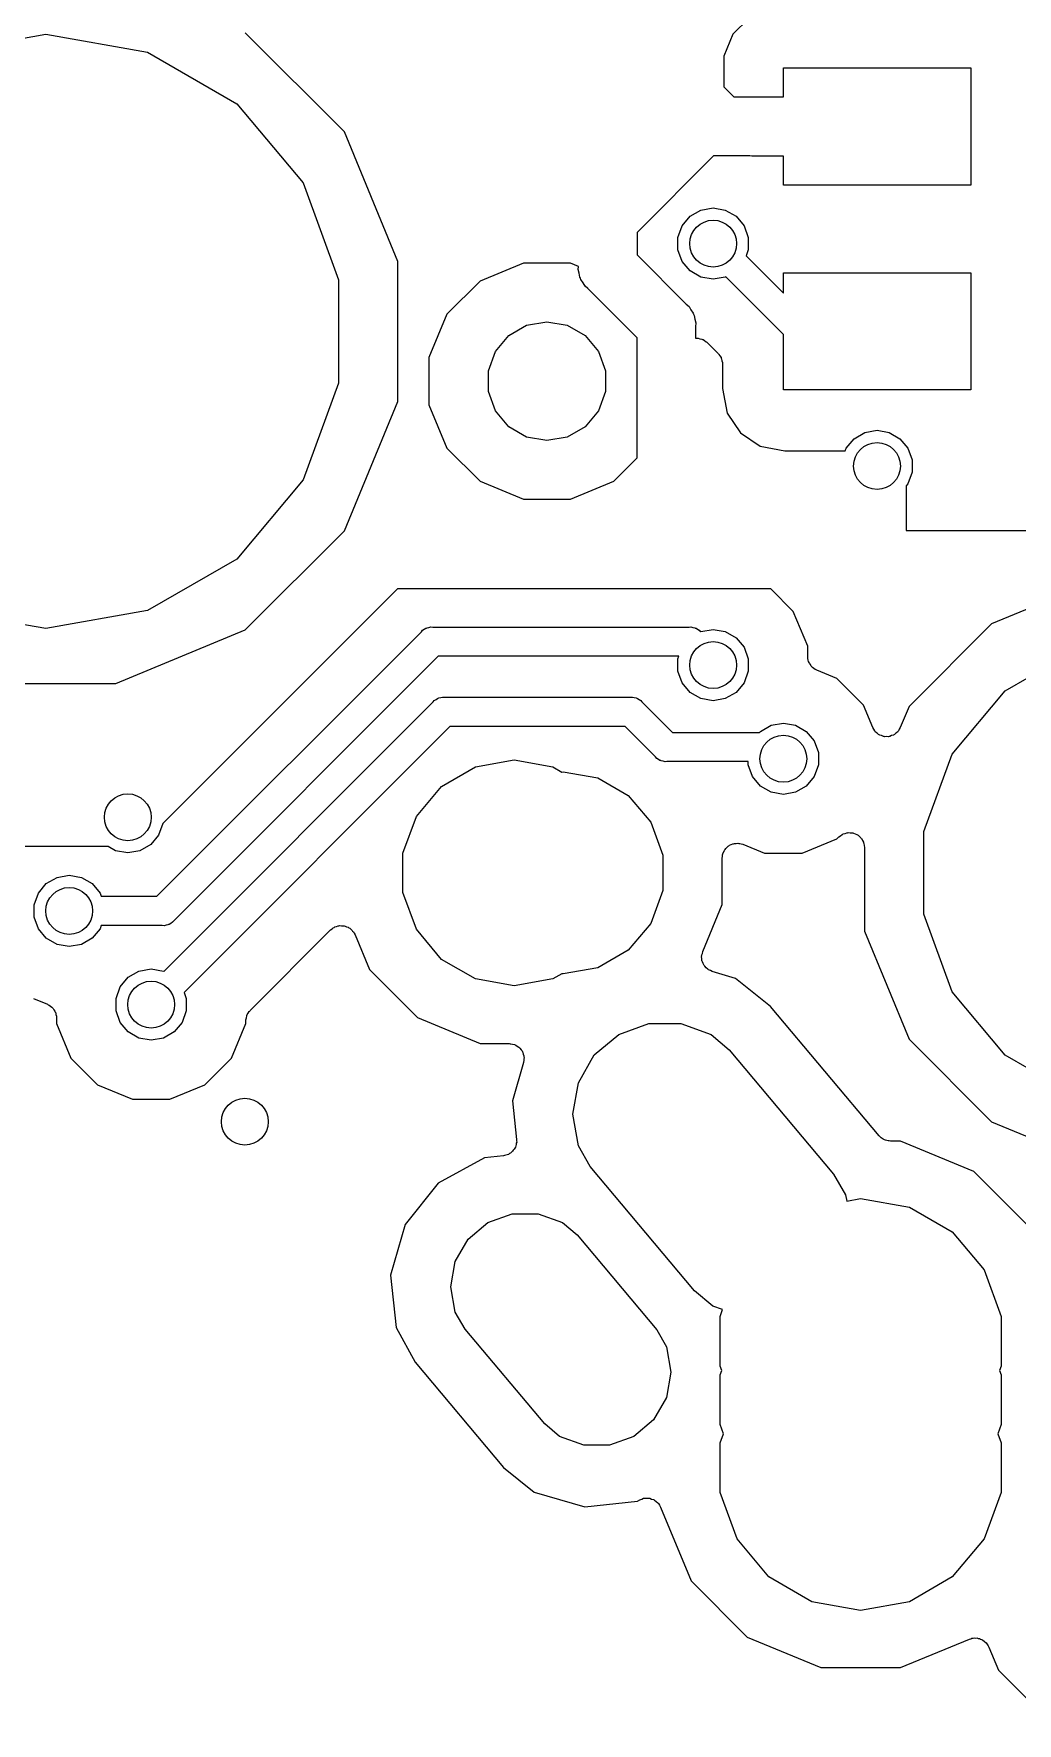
# Model space of a CAD drawing. Extents: x 61 to 194, y -153 to -61.
# Drawn here: x 98.4 to 106.8, y -117.64 to -103.21 of the extents above; entities that cross this region are included whole.
import ezdxf

# ---------------------------------------------------------------- set-up
doc = ezdxf.new("R2010")
doc.units = 0
doc.header["$MEASUREMENT"] = 0
doc.layers.add('BLACK', color=7, linetype='CONTINUOUS')

msp = doc.modelspace()

# ---------------------------------------------------------------- linework, layer by layer
at = {"layer": 'BLACK', "linetype": 'CONTINUOUS'}
for p, q in [((104.507, -103.075), (104.369, -103.212)), ((97.6318, -103.365), (98.5, -103.211)), ((98.5, -103.211), (99.3682, -103.365)), ((101.05, -104.046), (100.204, -103.2)), ((104.369, -103.212), (104.292, -103.399)), ((99.3682, -103.365), (100.132, -103.805)), ((104.292, -103.399), (104.292, -103.662)), ((104.8, -103.746), (104.8, -103.5)), ((104.8, -103.5), (106.4, -103.5)), ((106.4, -103.5), (106.4, -104.5)), ((104.292, -103.662), (104.376, -103.746)), ((104.376, -103.746), (104.8, -103.746)), ((100.132, -103.805), (100.698, -104.481)), ((101.508, -105.152), (101.05, -104.046)), ((104.204, -104.25), (103.55, -104.904)), ((104.513, -104.25), (104.204, -104.25)), ((104.53, -104.254), (104.513, -104.25)), ((104.533, -104.254), (104.53, -104.254)), ((104.536, -104.254), (104.533, -104.254)), ((104.8, -104.254), (104.536, -104.254)), ((104.8, -104.5), (104.8, -104.254)), ((100.698, -104.481), (101, -105.309)), ((106.4, -104.5), (104.8, -104.5)), ((104.004, -104.767), (104.096, -104.714)), ((104.096, -104.714), (104.2, -104.695)), ((104.2, -104.695), (104.304, -104.714)), ((104.304, -104.714), (104.396, -104.767)), ((103.55, -104.904), (103.55, -105.096)), ((103.9, -104.947), (103.936, -104.848)), ((103.936, -104.848), (104.004, -104.767)), ((104.396, -104.767), (104.464, -104.848)), ((104.464, -104.848), (104.5, -104.947)), ((103.9, -105.053), (103.9, -104.947)), ((104.5, -104.947), (104.5, -105.053)), ((101.508, -106.348), (101.508, -105.152)), ((102.579, -105.167), (102.209, -105.32)), ((102.981, -105.167), (102.579, -105.167)), ((103.049, -105.196), (102.981, -105.167)), ((103.55, -105.096), (103.969, -105.516)), ((103.936, -105.152), (103.9, -105.053)), ((104.004, -105.233), (103.936, -105.152)), ((104.5, -105.053), (104.481, -105.104)), ((104.481, -105.104), (104.8, -105.423)), ((101, -105.309), (101, -106.191)), ((102.209, -105.32), (101.925, -105.604)), ((103.047, -105.222), (103.049, -105.196)), ((103.056, -105.254), (103.047, -105.222)), ((103.061, -105.287), (103.056, -105.254)), ((103.067, -105.296), (103.061, -105.287)), ((103.07, -105.307), (103.067, -105.296)), ((103.089, -105.334), (103.07, -105.307)), ((103.106, -105.363), (103.089, -105.334)), ((104.096, -105.286), (104.004, -105.233)), ((104.2, -105.305), (104.096, -105.286)), ((104.304, -105.286), (104.2, -105.305)), ((104.308, -105.284), (104.304, -105.286)), ((104.8, -105.777), (104.308, -105.284)), ((104.8, -105.423), (104.8, -105.25)), ((104.8, -105.25), (106.4, -105.25)), ((106.4, -105.25), (106.4, -106.25)), ((103.131, -105.384), (103.106, -105.363)), ((103.55, -105.804), (103.131, -105.384)), ((101.925, -105.604), (101.772, -105.974)), ((103.969, -105.516), (103.994, -105.537)), ((103.994, -105.537), (104.011, -105.566)), ((104.011, -105.566), (104.03, -105.593)), ((104.03, -105.593), (104.033, -105.604)), ((104.033, -105.604), (104.039, -105.613)), ((104.039, -105.613), (104.044, -105.646)), ((102.454, -105.786), (102.606, -105.698)), ((102.606, -105.698), (102.78, -105.667)), ((102.78, -105.667), (102.954, -105.698)), ((102.954, -105.698), (103.106, -105.786)), ((104.044, -105.646), (104.053, -105.678)), ((104.053, -105.678), (104.05, -105.711)), ((104.05, -105.711), (104.05, -105.808)), ((102.34, -105.921), (102.454, -105.786)), ((103.106, -105.786), (103.22, -105.921)), ((103.55, -106.831), (103.55, -105.804)), ((104.05, -105.808), (104.06, -105.808)), ((104.06, -105.808), (104.066, -105.809)), ((104.066, -105.809), (104.071, -105.808)), ((104.071, -105.808), (104.087, -105.813)), ((104.087, -105.813), (104.104, -105.816)), ((104.104, -105.816), (104.108, -105.818)), ((104.108, -105.818), (104.114, -105.82)), ((104.114, -105.82), (104.127, -105.829)), ((104.127, -105.829), (104.142, -105.838)), ((104.142, -105.838), (104.145, -105.842)), ((104.145, -105.842), (104.15, -105.845)), ((104.15, -105.845), (104.242, -105.938)), ((104.8, -106.25), (104.8, -105.777)), ((101.772, -105.974), (101.772, -106.376)), ((102.28, -106.087), (102.34, -105.921)), ((103.22, -105.921), (103.28, -106.087)), ((104.242, -105.938), (104.246, -105.942)), ((104.246, -105.942), (104.25, -105.946)), ((104.25, -105.946), (104.258, -105.96)), ((104.258, -105.96), (104.268, -105.974)), ((104.268, -105.974), (104.269, -105.979)), ((104.269, -105.979), (104.272, -105.984)), ((104.272, -105.984), (104.275, -106)), ((104.275, -106), (104.279, -106.016)), ((104.279, -106.016), (104.279, -106.022)), ((104.279, -106.022), (104.28, -106.027)), ((104.28, -106.027), (104.28, -106.237)), ((101, -106.191), (100.698, -107.019)), ((102.28, -106.263), (102.28, -106.087)), ((103.28, -106.087), (103.28, -106.263)), ((101.05, -107.454), (101.508, -106.348)), ((102.34, -106.429), (102.28, -106.263)), ((103.28, -106.263), (103.22, -106.429)), ((104.28, -106.237), (104.321, -106.448)), ((106.4, -106.25), (104.8, -106.25)), ((101.772, -106.376), (101.925, -106.746)), ((102.454, -106.564), (102.34, -106.429)), ((103.22, -106.429), (103.106, -106.564)), ((104.321, -106.448), (104.434, -106.616)), ((102.606, -106.652), (102.454, -106.564)), ((103.106, -106.564), (102.954, -106.652)), ((104.434, -106.616), (104.602, -106.729)), ((105.404, -106.667), (105.496, -106.614)), ((105.496, -106.614), (105.6, -106.595)), ((105.6, -106.595), (105.704, -106.614)), ((105.704, -106.614), (105.796, -106.667)), ((101.925, -106.746), (102.209, -107.03)), ((102.78, -106.683), (102.606, -106.652)), ((102.954, -106.652), (102.78, -106.683)), ((104.602, -106.729), (104.813, -106.77)), ((104.813, -106.77), (105.328, -106.77)), ((105.328, -106.77), (105.336, -106.748)), ((105.336, -106.748), (105.404, -106.667)), ((105.796, -106.667), (105.864, -106.748)), ((105.864, -106.748), (105.9, -106.847)), ((103.351, -107.03), (103.55, -106.831)), ((105.9, -106.847), (105.9, -106.953)), ((100.698, -107.019), (100.132, -107.695)), ((102.209, -107.03), (102.579, -107.183)), ((102.981, -107.183), (103.351, -107.03)), ((105.864, -107.052), (105.85, -107.069)), ((105.85, -107.069), (105.85, -107.45)), ((105.9, -106.953), (105.864, -107.052)), ((102.579, -107.183), (102.981, -107.183)), ((100.204, -108.3), (101.05, -107.454)), ((105.85, -107.45), (110.251, -107.45)), ((100.132, -107.695), (99.3682, -108.135)), ((101.504, -107.95), (99.4996, -109.954)), ((104.693, -107.95), (101.504, -107.95)), ((104.885, -108.142), (104.693, -107.95)), ((107.235, -107.977), (106.579, -108.249)), ((98.5, -108.289), (97.6318, -108.135)), ((99.3682, -108.135), (98.5, -108.289)), ((105.008, -108.439), (104.885, -108.142)), ((99.0983, -108.758), (100.204, -108.3)), ((99.4482, -110.575), (101.708, -108.315)), ((101.708, -108.315), (101.718, -108.303)), ((101.718, -108.303), (101.733, -108.294)), ((101.733, -108.294), (101.746, -108.285)), ((101.746, -108.285), (101.752, -108.284)), ((101.752, -108.284), (101.757, -108.281)), ((101.757, -108.281), (101.773, -108.278)), ((101.773, -108.278), (101.789, -108.274)), ((101.789, -108.274), (101.805, -108.275)), ((101.805, -108.275), (103.995, -108.275)), ((103.995, -108.275), (104.011, -108.274)), ((104.011, -108.274), (104.027, -108.278)), ((104.027, -108.278), (104.043, -108.281)), ((104.043, -108.281), (104.048, -108.284)), ((104.048, -108.284), (104.054, -108.285)), ((104.054, -108.285), (104.067, -108.294)), ((104.067, -108.294), (104.082, -108.303)), ((104.082, -108.303), (104.092, -108.315)), ((104.092, -108.316), (104.096, -108.314)), ((104.092, -108.315), (104.092, -108.316)), ((104.096, -108.314), (104.2, -108.295)), ((104.2, -108.295), (104.304, -108.314)), ((104.304, -108.314), (104.396, -108.367)), ((104.396, -108.367), (104.464, -108.448)), ((106.579, -108.249), (105.874, -108.954)), ((104.464, -108.448), (104.5, -108.547)), ((105.008, -108.527), (105.008, -108.439)), ((106.695, -108.819), (107.305, -108.467)), ((101.852, -108.525), (99.5923, -110.785)), ((103.908, -108.525), (101.852, -108.525)), ((103.9, -108.547), (103.908, -108.525)), ((103.9, -108.653), (103.9, -108.547)), ((103.936, -108.752), (103.9, -108.653)), ((104.5, -108.653), (104.464, -108.752)), ((104.5, -108.547), (104.5, -108.653)), ((105.009, -108.535), (105.008, -108.527)), ((105.009, -108.543), (105.009, -108.535)), ((105.013, -108.557), (105.009, -108.543)), ((105.016, -108.57), (105.013, -108.557)), ((105.02, -108.577), (105.016, -108.57)), ((105.022, -108.585), (105.02, -108.577)), ((105.031, -108.596), (105.022, -108.585)), ((105.038, -108.608), (105.031, -108.596)), ((105.044, -108.614), (105.038, -108.608)), ((105.049, -108.62), (105.044, -108.614)), ((105.061, -108.628), (105.049, -108.62)), ((105.072, -108.637), (105.061, -108.628)), ((105.079, -108.64), (105.072, -108.637)), ((105.086, -108.644), (105.079, -108.64)), ((105.258, -108.715), (105.086, -108.644)), ((97.9017, -108.758), (99.0983, -108.758)), ((104.004, -108.833), (103.936, -108.752)), ((104.464, -108.752), (104.396, -108.833)), ((105.485, -108.942), (105.258, -108.715)), ((99.5075, -111.216), (101.808, -108.915)), ((101.808, -108.915), (101.818, -108.903)), ((101.818, -108.903), (101.833, -108.894)), ((101.833, -108.894), (101.846, -108.885)), ((101.846, -108.885), (101.852, -108.884)), ((101.852, -108.884), (101.857, -108.881)), ((101.857, -108.881), (101.873, -108.878)), ((101.873, -108.878), (101.889, -108.874)), ((101.889, -108.874), (101.905, -108.875)), ((101.905, -108.875), (103.495, -108.875)), ((103.495, -108.875), (103.511, -108.874)), ((103.511, -108.874), (103.527, -108.878)), ((103.527, -108.878), (103.543, -108.881)), ((103.543, -108.881), (103.548, -108.884)), ((103.548, -108.884), (103.554, -108.885)), ((103.554, -108.885), (103.567, -108.894)), ((103.567, -108.894), (103.582, -108.903)), ((103.582, -108.903), (103.592, -108.915)), ((103.592, -108.915), (103.852, -109.175)), ((104.096, -108.886), (104.004, -108.833)), ((104.2, -108.905), (104.096, -108.886)), ((104.304, -108.886), (104.2, -108.905)), ((104.396, -108.833), (104.304, -108.886)), ((105.565, -109.134), (105.485, -108.942)), ((106.241, -109.36), (106.695, -108.819)), ((105.874, -108.954), (105.799, -109.134)), ((101.952, -109.125), (99.6812, -111.396)), ((103.448, -109.125), (101.952, -109.125)), ((103.708, -109.385), (103.448, -109.125)), ((103.852, -109.175), (104.597, -109.175)), ((104.597, -109.175), (104.604, -109.167)), ((104.604, -109.167), (104.696, -109.114)), ((104.696, -109.114), (104.8, -109.095)), ((104.8, -109.095), (104.904, -109.114)), ((104.904, -109.114), (104.996, -109.167)), ((104.996, -109.167), (105.064, -109.248)), ((105.573, -109.148), (105.565, -109.134)), ((105.581, -109.163), (105.573, -109.148)), ((105.585, -109.167), (105.581, -109.163)), ((105.588, -109.172), (105.585, -109.167)), ((105.601, -109.182), (105.588, -109.172)), ((105.614, -109.193), (105.601, -109.182)), ((105.619, -109.195), (105.614, -109.193)), ((105.623, -109.198), (105.619, -109.195)), ((105.639, -109.203), (105.623, -109.198)), ((105.654, -109.21), (105.639, -109.203)), ((105.66, -109.21), (105.654, -109.21)), ((105.665, -109.212), (105.66, -109.21)), ((105.682, -109.211), (105.665, -109.212)), ((105.698, -109.212), (105.682, -109.211)), ((105.704, -109.21), (105.698, -109.212)), ((105.709, -109.21), (105.704, -109.21)), ((105.725, -109.203), (105.709, -109.21)), ((105.741, -109.198), (105.725, -109.203)), ((105.745, -109.195), (105.741, -109.198)), ((105.75, -109.193), (105.745, -109.195)), ((105.762, -109.182), (105.75, -109.193)), ((105.776, -109.172), (105.762, -109.182)), ((105.779, -109.167), (105.776, -109.172)), ((105.783, -109.163), (105.779, -109.167)), ((105.79, -109.148), (105.783, -109.163)), ((105.799, -109.134), (105.79, -109.148)), ((105.064, -109.248), (105.1, -109.347)), ((105.1, -109.347), (105.1, -109.453)), ((106, -110.022), (106.241, -109.36)), ((101.88, -109.636), (102.17, -109.469)), ((102.17, -109.469), (102.5, -109.41)), ((102.5, -109.41), (102.83, -109.469)), ((102.83, -109.469), (102.909, -109.514)), ((102.909, -109.514), (102.92, -109.512)), ((102.92, -109.512), (103.215, -109.564)), ((103.718, -109.397), (103.708, -109.385)), ((103.733, -109.406), (103.718, -109.397)), ((103.746, -109.415), (103.733, -109.406)), ((103.752, -109.416), (103.746, -109.415)), ((103.757, -109.419), (103.752, -109.416)), ((103.773, -109.422), (103.757, -109.419)), ((103.789, -109.426), (103.773, -109.422)), ((103.805, -109.425), (103.789, -109.426)), ((104.5, -109.425), (103.805, -109.425)), ((104.5, -109.453), (104.5, -109.425)), ((104.536, -109.552), (104.5, -109.453)), ((105.1, -109.453), (105.064, -109.552)), ((101.665, -109.893), (101.88, -109.636)), ((103.215, -109.564), (103.475, -109.714)), ((104.604, -109.633), (104.536, -109.552)), ((104.696, -109.686), (104.604, -109.633)), ((104.996, -109.633), (104.904, -109.686)), ((105.064, -109.552), (104.996, -109.633)), ((103.475, -109.714), (103.667, -109.943)), ((104.8, -109.705), (104.696, -109.686)), ((104.904, -109.686), (104.8, -109.705)), ((99.4996, -109.954), (99.4638, -110.052)), ((101.55, -110.207), (101.665, -109.893)), ((103.667, -109.943), (103.77, -110.225)), ((99.4638, -110.052), (99.3958, -110.133)), ((104.961, -110.208), (105.258, -110.085)), ((105.258, -110.085), (105.275, -110.067)), ((105.275, -110.067), (105.289, -110.058)), ((105.289, -110.058), (105.301, -110.047)), ((105.301, -110.047), (105.307, -110.045)), ((105.307, -110.045), (105.311, -110.042)), ((105.311, -110.042), (105.327, -110.038)), ((105.327, -110.038), (105.343, -110.032)), ((105.343, -110.032), (105.349, -110.032)), ((105.349, -110.032), (105.354, -110.031)), ((105.354, -110.031), (105.37, -110.032)), ((105.37, -110.032), (105.387, -110.032)), ((105.387, -110.032), (105.392, -110.034)), ((105.392, -110.034), (105.398, -110.035)), ((105.398, -110.035), (105.413, -110.042)), ((105.413, -110.042), (105.428, -110.047)), ((105.428, -110.047), (105.433, -110.051)), ((105.433, -110.051), (105.438, -110.053)), ((105.438, -110.053), (105.45, -110.065)), ((105.45, -110.065), (105.462, -110.076)), ((105.462, -110.076), (105.465, -110.08)), ((105.465, -110.08), (105.469, -110.084)), ((105.469, -110.084), (105.476, -110.099)), ((105.476, -110.099), (105.484, -110.114)), ((106, -110.728), (106, -110.022)), ((99.033, -110.15), (98.1073, -110.15)), ((99.0958, -110.186), (99.033, -110.15)), ((99.2, -110.205), (99.0958, -110.186)), ((99.3042, -110.186), (99.2, -110.205)), ((99.3958, -110.133), (99.3042, -110.186)), ((101.55, -110.543), (101.55, -110.207)), ((103.77, -110.225), (103.77, -110.525)), ((104.278, -110.248), (104.28, -110.235)), ((104.28, -110.235), (104.281, -110.221)), ((104.281, -110.221), (104.284, -110.213)), ((104.284, -110.213), (104.286, -110.205)), ((104.286, -110.205), (104.293, -110.193)), ((104.293, -110.193), (104.298, -110.18)), ((104.298, -110.18), (104.304, -110.174)), ((104.304, -110.174), (104.308, -110.167)), ((104.308, -110.167), (104.318, -110.158)), ((104.318, -110.158), (104.328, -110.148)), ((104.328, -110.148), (104.335, -110.144)), ((104.335, -110.144), (104.341, -110.138)), ((104.341, -110.138), (104.355, -110.134)), ((104.355, -110.134), (104.367, -110.127)), ((104.367, -110.127), (104.375, -110.126)), ((104.375, -110.126), (104.383, -110.123)), ((104.383, -110.123), (104.397, -110.123)), ((104.397, -110.123), (104.411, -110.122)), ((104.411, -110.122), (104.419, -110.123)), ((104.419, -110.123), (104.427, -110.123)), ((104.427, -110.123), (104.44, -110.128)), ((104.44, -110.128), (104.454, -110.131)), ((104.454, -110.131), (104.639, -110.208)), ((104.639, -110.208), (104.961, -110.208)), ((105.484, -110.114), (105.485, -110.119)), ((105.485, -110.119), (105.488, -110.124)), ((105.488, -110.124), (105.489, -110.141)), ((105.489, -110.141), (105.492, -110.157)), ((105.492, -110.157), (105.492, -110.874)), ((104.278, -110.645), (104.278, -110.248)), ((98.4362, -110.548), (98.5042, -110.467)), ((98.5042, -110.467), (98.5958, -110.414)), ((98.5958, -110.414), (98.7, -110.395)), ((98.7, -110.395), (98.8042, -110.414)), ((98.8042, -110.414), (98.8958, -110.467)), ((98.8958, -110.467), (98.9638, -110.548)), ((103.77, -110.525), (103.667, -110.807)), ((98.4, -110.647), (98.4362, -110.548)), ((98.4, -110.753), (98.4, -110.647)), ((98.9638, -110.548), (98.9738, -110.575)), ((98.9738, -110.575), (99.4482, -110.575)), ((101.665, -110.857), (101.55, -110.543)), ((104.111, -111.047), (104.278, -110.645)), ((98.4362, -110.852), (98.4, -110.753)), ((99.5271, -110.822), (99.5111, -110.826)), ((99.5434, -110.819), (99.5271, -110.822)), ((99.5483, -110.816), (99.5434, -110.819)), ((99.5536, -110.815), (99.5483, -110.816)), ((99.5672, -110.806), (99.5536, -110.815)), ((99.5816, -110.797), (99.5672, -110.806)), ((99.5923, -110.785), (99.5816, -110.797)), ((103.667, -110.807), (103.475, -111.036)), ((106.241, -111.39), (106, -110.728)), ((98.5042, -110.933), (98.4362, -110.852)), ((98.5958, -110.986), (98.5042, -110.933)), ((98.8958, -110.933), (98.8042, -110.986)), ((98.9638, -110.852), (98.8958, -110.933)), ((98.9738, -110.825), (98.9638, -110.852)), ((99.4946, -110.825), (98.9738, -110.825)), ((99.5111, -110.826), (99.4946, -110.825)), ((100.245, -111.55), (100.933, -110.862)), ((100.933, -110.862), (100.945, -110.854)), ((100.945, -110.854), (100.955, -110.844)), ((100.955, -110.844), (100.963, -110.841)), ((100.963, -110.841), (100.97, -110.836)), ((100.97, -110.836), (100.983, -110.833)), ((100.983, -110.833), (100.996, -110.828)), ((100.996, -110.828), (101.004, -110.827)), ((101.004, -110.827), (101.012, -110.825)), ((101.012, -110.825), (101.026, -110.826)), ((101.026, -110.826), (101.04, -110.826)), ((101.04, -110.826), (101.048, -110.828)), ((101.048, -110.828), (101.056, -110.829)), ((101.056, -110.829), (101.069, -110.835)), ((101.069, -110.835), (101.082, -110.839)), ((101.082, -110.839), (101.089, -110.844)), ((101.089, -110.844), (101.096, -110.848)), ((101.096, -110.848), (101.106, -110.857)), ((101.106, -110.857), (101.117, -110.866)), ((101.117, -110.866), (101.121, -110.873)), ((101.121, -110.873), (101.127, -110.879)), ((101.127, -110.879), (101.133, -110.891)), ((101.133, -110.891), (101.141, -110.903)), ((101.141, -110.903), (101.264, -111.201)), ((101.88, -111.114), (101.665, -110.857)), ((105.492, -110.874), (105.874, -111.796)), ((98.7, -111.005), (98.5958, -110.986)), ((98.8042, -110.986), (98.7, -111.005)), ((103.475, -111.036), (103.215, -111.186)), ((104.102, -111.082), (104.108, -111.065)), ((104.103, -111.086), (104.102, -111.082)), ((104.102, -111.09), (104.103, -111.086)), ((104.104, -111.108), (104.102, -111.09)), ((104.105, -111.126), (104.104, -111.108)), ((104.108, -111.065), (104.111, -111.047)), ((99.2042, -111.267), (99.2958, -111.214)), ((99.2958, -111.214), (99.4, -111.195)), ((99.4, -111.195), (99.5042, -111.214)), ((99.5042, -111.214), (99.5075, -111.216)), ((101.264, -111.201), (101.674, -111.611)), ((102.17, -111.281), (101.88, -111.114)), ((102.909, -111.236), (102.83, -111.281)), ((102.92, -111.238), (102.909, -111.236)), ((103.215, -111.186), (102.92, -111.238)), ((104.107, -111.13), (104.105, -111.126)), ((104.108, -111.134), (104.107, -111.13)), ((104.116, -111.15), (104.108, -111.134)), ((104.123, -111.166), (104.116, -111.15)), ((104.126, -111.17), (104.123, -111.166)), ((104.128, -111.173), (104.126, -111.17)), ((104.141, -111.185), (104.128, -111.173)), ((104.154, -111.198), (104.141, -111.185)), ((104.157, -111.2), (104.154, -111.198)), ((104.16, -111.203), (104.157, -111.2)), ((104.177, -111.21), (104.16, -111.203)), ((104.193, -111.218), (104.177, -111.21)), ((104.392, -111.276), (104.193, -111.218)), ((99.1, -111.447), (99.1362, -111.348)), ((99.1362, -111.348), (99.2042, -111.267)), ((99.6812, -111.396), (99.7, -111.447)), ((102.5, -111.34), (102.17, -111.281)), ((102.83, -111.281), (102.5, -111.34)), ((104.69, -111.515), (104.392, -111.276)), ((106.695, -111.931), (106.241, -111.39)), ((98.3945, -111.448), (98.5136, -111.497)), ((98.5136, -111.497), (98.5206, -111.502)), ((98.5206, -111.502), (98.5285, -111.505)), ((98.5285, -111.505), (98.5391, -111.514)), ((98.5391, -111.514), (98.5508, -111.521)), ((98.5508, -111.521), (98.5559, -111.528)), ((98.5559, -111.528), (98.5623, -111.533)), ((98.5623, -111.533), (98.5692, -111.545)), ((99.1, -111.553), (99.1, -111.447)), ((99.7, -111.447), (99.7, -111.553)), ((105.619, -112.622), (104.69, -111.515)), ((98.5692, -111.545), (98.5777, -111.556)), ((98.5777, -111.556), (98.5802, -111.564)), ((98.5802, -111.564), (98.5843, -111.571)), ((98.5843, -111.571), (98.5867, -111.585)), ((98.5867, -111.585), (98.5909, -111.598)), ((98.5909, -111.598), (98.5905, -111.606)), ((98.5905, -111.606), (98.592, -111.615)), ((98.592, -111.615), (98.592, -111.661)), ((98.592, -111.661), (98.715, -111.958)), ((99.1362, -111.652), (99.1, -111.553)), ((99.2042, -111.733), (99.1362, -111.652)), ((99.6638, -111.652), (99.5958, -111.733)), ((99.7, -111.553), (99.6638, -111.652)), ((100.085, -111.958), (100.208, -111.661)), ((100.208, -111.629), (100.213, -111.613)), ((100.209, -111.634), (100.208, -111.629)), ((100.208, -111.64), (100.209, -111.634)), ((100.208, -111.661), (100.208, -111.64)), ((100.213, -111.613), (100.216, -111.596)), ((100.216, -111.596), (100.218, -111.592)), ((100.218, -111.592), (100.22, -111.586)), ((100.22, -111.586), (100.229, -111.573)), ((100.229, -111.573), (100.238, -111.558)), ((100.238, -111.558), (100.242, -111.555)), ((100.242, -111.555), (100.245, -111.55)), ((101.674, -111.611), (102.21, -111.833)), ((103.395, -111.755), (103.652, -111.661)), ((103.652, -111.661), (103.925, -111.661)), ((103.925, -111.661), (104.182, -111.755)), ((99.2958, -111.786), (99.2042, -111.733)), ((99.4, -111.805), (99.2958, -111.786)), ((99.5042, -111.786), (99.4, -111.805)), ((99.5958, -111.733), (99.5042, -111.786)), ((103.185, -111.93), (103.395, -111.755)), ((104.182, -111.755), (104.338, -111.886)), ((105.874, -111.796), (106.579, -112.501)), ((98.715, -111.958), (98.9423, -112.185)), ((99.8577, -112.185), (100.085, -111.958)), ((102.21, -111.833), (102.458, -111.833)), ((102.458, -111.833), (102.465, -111.834)), ((102.465, -111.834), (102.472, -111.834)), ((102.472, -111.834), (102.487, -111.838)), ((102.487, -111.838), (102.502, -111.841)), ((102.502, -111.841), (102.508, -111.844)), ((102.508, -111.844), (102.515, -111.846)), ((102.515, -111.846), (102.527, -111.855)), ((102.527, -111.855), (102.54, -111.863)), ((102.54, -111.863), (102.545, -111.868)), ((102.545, -111.868), (102.55, -111.872)), ((102.55, -111.872), (102.559, -111.885)), ((102.559, -111.885), (102.568, -111.896)), ((102.568, -111.896), (102.571, -111.903)), ((102.571, -111.903), (102.575, -111.909)), ((102.575, -111.909), (102.578, -111.924)), ((102.578, -111.924), (102.583, -111.938)), ((102.583, -111.938), (102.583, -111.945)), ((102.583, -111.945), (102.585, -111.952)), ((102.585, -111.952), (102.583, -111.967)), ((102.583, -111.967), (102.583, -111.982)), ((103.049, -112.167), (103.185, -111.93)), ((104.338, -111.886), (105.229, -112.948)), ((107.305, -112.283), (106.695, -111.931)), ((102.58, -111.996), (102.485, -112.322)), ((102.581, -111.989), (102.58, -111.996)), ((102.583, -111.982), (102.581, -111.989)), ((98.9423, -112.185), (99.2393, -112.308)), ((99.5607, -112.308), (99.8577, -112.185)), ((103.001, -112.436), (103.049, -112.167)), ((99.2393, -112.308), (99.5607, -112.308)), ((102.485, -112.322), (102.521, -112.652)), ((103.049, -112.705), (103.001, -112.436)), ((106.579, -112.501), (107.501, -112.883)), ((102.518, -112.696), (102.514, -112.706)), ((102.519, -112.685), (102.518, -112.696)), ((102.522, -112.674), (102.519, -112.685)), ((102.521, -112.652), (102.52, -112.663)), ((102.52, -112.663), (102.522, -112.674)), ((105.627, -112.629), (105.619, -112.622)), ((105.634, -112.637), (105.627, -112.629)), ((105.644, -112.643), (105.634, -112.637)), ((105.652, -112.65), (105.644, -112.643)), ((105.663, -112.654), (105.652, -112.65)), ((105.673, -112.659), (105.663, -112.654)), ((105.683, -112.661), (105.673, -112.659)), ((105.694, -112.665), (105.683, -112.661)), ((105.705, -112.665), (105.694, -112.665)), ((105.716, -112.667), (105.705, -112.665)), ((105.8, -112.667), (105.716, -112.667)), ((106.428, -112.927), (105.8, -112.667)), ((102.247, -112.809), (101.852, -113.026)), ((102.409, -112.792), (102.247, -112.809)), ((102.419, -112.789), (102.409, -112.792)), ((102.43, -112.787), (102.419, -112.789)), ((102.44, -112.782), (102.43, -112.787)), ((102.451, -112.779), (102.44, -112.782)), ((102.46, -112.773), (102.451, -112.779)), ((102.47, -112.768), (102.46, -112.773)), ((102.478, -112.76), (102.47, -112.768)), ((102.487, -112.753), (102.478, -112.76)), ((102.493, -112.744), (102.487, -112.753)), ((102.501, -112.736), (102.493, -112.744)), ((102.505, -112.726), (102.501, -112.736)), ((102.511, -112.717), (102.505, -112.726)), ((102.514, -112.706), (102.511, -112.717)), ((103.151, -112.882), (103.049, -112.705)), ((104.042, -113.944), (103.151, -112.882)), ((105.229, -112.948), (105.331, -113.125)), ((106.908, -113.407), (106.428, -112.927)), ((101.852, -113.026), (101.57, -113.378)), ((105.331, -113.125), (105.341, -113.178)), ((105.341, -113.178), (105.46, -113.156)), ((105.46, -113.156), (105.877, -113.23)), ((105.877, -113.23), (106.243, -113.442)), ((101.57, -113.378), (101.444, -113.81)), ((102.109, -113.503), (102.277, -113.362)), ((102.277, -113.362), (102.484, -113.286)), ((102.484, -113.286), (102.705, -113.286)), ((102.705, -113.286), (102.912, -113.362)), ((102.912, -113.362), (103.038, -113.468)), ((101.998, -113.694), (102.109, -113.503)), ((103.038, -113.468), (103.719, -114.279)), ((106.243, -113.442), (106.515, -113.766)), ((101.96, -113.911), (101.998, -113.694)), ((101.444, -113.81), (101.493, -114.259)), ((106.515, -113.766), (106.66, -114.163)), ((101.998, -114.128), (101.96, -113.911)), ((104.198, -114.075), (104.042, -113.944)), ((102.081, -114.271), (101.998, -114.128)), ((104.281, -114.105), (104.198, -114.075)), ((104.26, -114.163), (104.281, -114.105)), ((101.493, -114.259), (101.655, -114.554)), ((102.762, -115.082), (102.081, -114.271)), ((103.719, -114.279), (103.802, -114.422)), ((104.26, -114.587), (104.26, -114.163)), ((106.66, -114.163), (106.66, -114.587)), ((103.802, -114.422), (103.84, -114.639)), ((101.655, -114.554), (102.409, -115.453)), ((103.84, -114.639), (103.802, -114.856)), ((104.274, -114.625), (104.26, -114.587)), ((104.26, -114.663), (104.274, -114.625)), ((104.26, -115.087), (104.26, -114.663)), ((106.66, -114.587), (106.646, -114.625)), ((106.646, -114.625), (106.66, -114.663)), ((106.66, -114.663), (106.66, -115.087)), ((103.802, -114.856), (103.691, -115.047)), ((102.888, -115.188), (102.762, -115.082)), ((103.691, -115.047), (103.523, -115.188)), ((104.289, -115.165), (104.26, -115.087)), ((106.66, -115.087), (106.631, -115.165)), ((103.095, -115.264), (102.888, -115.188)), ((103.316, -115.264), (103.095, -115.264)), ((103.523, -115.188), (103.316, -115.264)), ((104.26, -115.243), (104.289, -115.165)), ((104.26, -115.667), (104.26, -115.243)), ((106.631, -115.165), (106.66, -115.243)), ((106.66, -115.243), (106.66, -115.667)), ((102.409, -115.453), (102.672, -115.664)), ((102.672, -115.664), (103.105, -115.79)), ((103.573, -115.73), (103.59, -115.724)), ((103.59, -115.724), (103.606, -115.717)), ((103.606, -115.717), (103.61, -115.717)), ((103.61, -115.717), (103.614, -115.715)), ((103.614, -115.715), (103.632, -115.716)), ((103.632, -115.716), (103.65, -115.715)), ((103.65, -115.715), (103.654, -115.716)), ((103.654, -115.716), (103.658, -115.716)), ((103.658, -115.716), (103.675, -115.723)), ((103.675, -115.723), (103.692, -115.728)), ((103.692, -115.728), (103.696, -115.731)), ((104.405, -116.064), (104.26, -115.667)), ((106.66, -115.667), (106.515, -116.064)), ((103.105, -115.79), (103.553, -115.741)), ((103.553, -115.741), (103.573, -115.73)), ((103.696, -115.731), (103.7, -115.732)), ((103.7, -115.732), (103.713, -115.744)), ((103.713, -115.744), (103.727, -115.755)), ((103.727, -115.755), (103.73, -115.759)), ((103.73, -115.759), (103.733, -115.762)), ((103.733, -115.762), (103.741, -115.777)), ((103.741, -115.777), (103.751, -115.792)), ((103.751, -115.792), (104.012, -116.423)), ((104.677, -116.388), (104.405, -116.064)), ((106.515, -116.064), (106.243, -116.388)), ((104.012, -116.423), (104.492, -116.903)), ((105.043, -116.6), (104.677, -116.388)), ((106.243, -116.388), (105.877, -116.6)), ((105.46, -116.674), (105.043, -116.6)), ((105.877, -116.6), (105.46, -116.674)), ((104.492, -116.903), (105.12, -117.163)), ((105.8, -117.163), (106.389, -116.919)), ((106.389, -116.919), (106.4, -116.917)), ((106.4, -116.917), (106.41, -116.912)), ((106.41, -116.912), (106.421, -116.912)), ((106.421, -116.912), (106.432, -116.909)), ((106.432, -116.909), (106.443, -116.911)), ((106.443, -116.911), (106.454, -116.91)), ((106.454, -116.91), (106.465, -116.914)), ((106.465, -116.914), (106.476, -116.915)), ((106.476, -116.915), (106.485, -116.92)), ((106.485, -116.92), (106.496, -116.924)), ((106.496, -116.924), (106.505, -116.93)), ((106.505, -116.93), (106.515, -116.936)), ((106.515, -116.936), (106.522, -116.944)), ((106.522, -116.944), (106.531, -116.951)), ((106.531, -116.951), (106.537, -116.96)), ((106.537, -116.96), (106.545, -116.968)), ((106.545, -116.968), (106.549, -116.978)), ((106.549, -116.978), (106.555, -116.988)), ((106.555, -116.988), (106.637, -117.186)), ((105.12, -117.163), (105.8, -117.163)), ((106.637, -117.186), (107.089, -117.638))]:
    msp.add_line(p, q, dxfattribs=at)
at = {"layer": 'BLACK'}
for centre in [(104.2, -105), (105.6, -106.9), (104.2, -108.6), (104.8, -109.4), (99.2, -109.9), (98.7, -110.7), (99.4, -111.5), (100.2, -112.5)]:
    msp.add_circle(centre, 0.2, dxfattribs=at)

doc.saveas('drawing.dxf')
